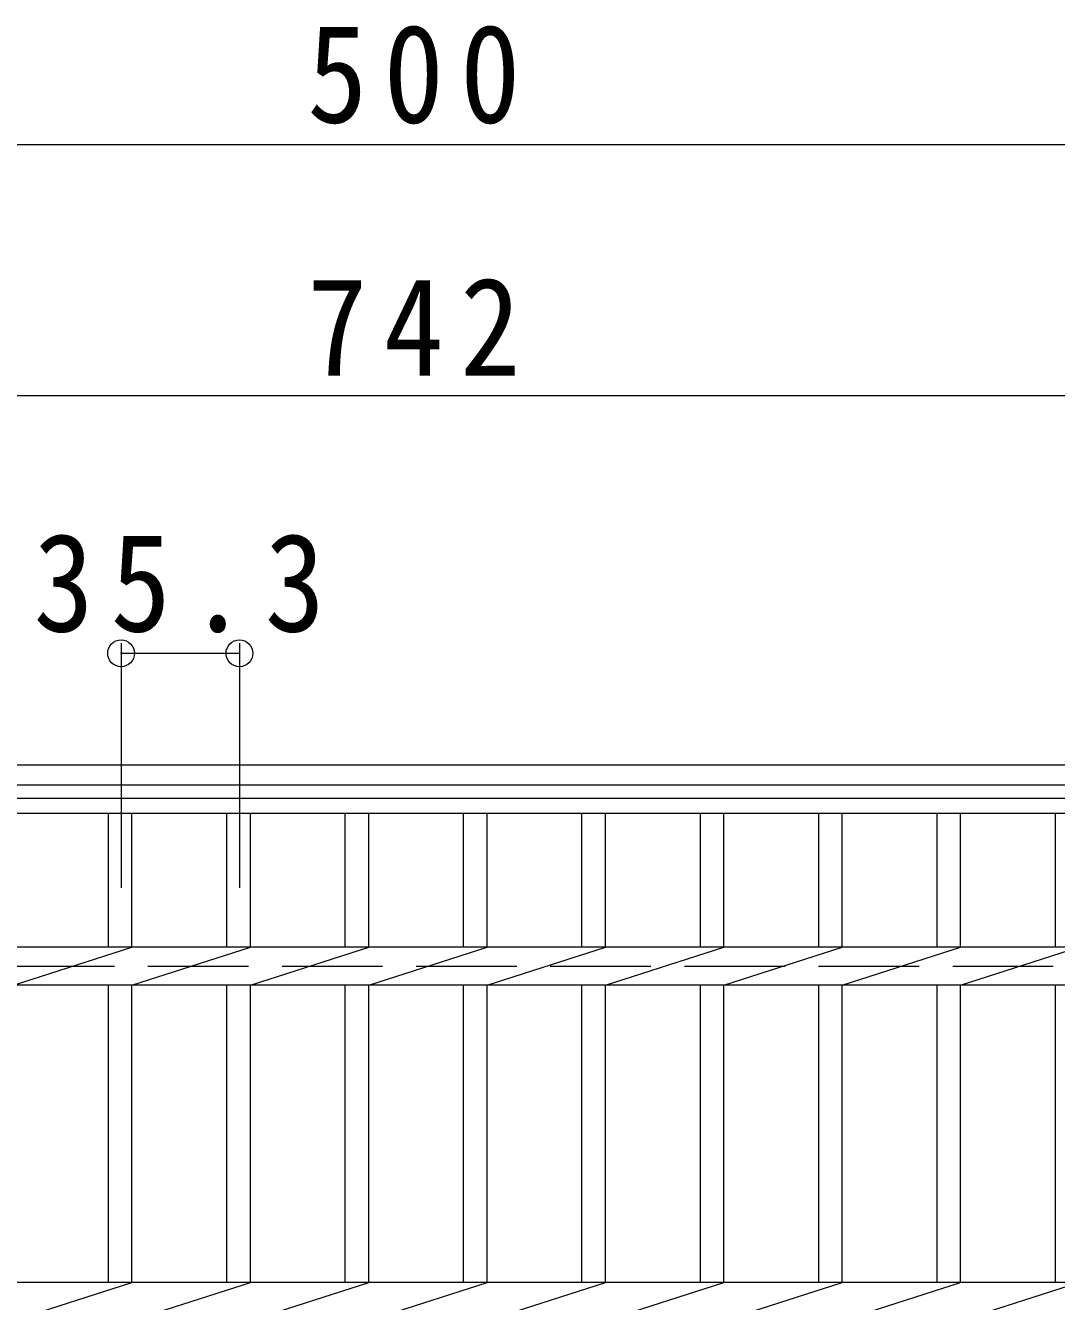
# Model space of a CAD drawing. Units: millimetres at full size, sheet at 1:10. Extents: x -1460 to 1849, y -1938 to 1605.
# Drawn here: x -824.7 to -517.2, y 1224.7 to 1605.2 of the extents above; entities that cross this region are included whole.
import ezdxf

# ---------------------------------------------------------------- set-up
doc = ezdxf.new("R2010")
doc.units = ezdxf.units.MM
doc.header["$LTSCALE"] = 10
doc.header["$PDMODE"] = 32
doc.header["$PDSIZE"] = 8
doc.linetypes.add('DASHED3', pattern=[4, 3, -1])
for name, color, linetype, lineweight in [('C-1', 2, 'Continuous', 9), ('C-2', 3, 'Continuous', 9), ('C-4', 7, 'Continuous', 9)]:
    doc.layers.add(name, color=color, linetype=linetype, lineweight=lineweight)
doc.styles.add('ＭＳ ゴシック', font='')
doc.styles.get('ＭＳ ゴシック').set_extended_font_data('MS Gothic')

msp = doc.modelspace()

# ---------------------------------------------------------------- linework, layer by layer
at = {"layer": 'C-1'}
for p, q in [((-1168.19, 1384.72), (-248.19, 1384.72)), ((-1162.19, 1378.72), (-254.19, 1378.72))]:
    msp.add_line(p, q, dxfattribs=at)
at = {"layer": 'C-1', "linetype": 'DASHED3'}
msp.add_line((-1108.19, 1324.72), (-308.19, 1324.72), dxfattribs=at)
at = {"layer": 'C-2'}
for p, q in [((-263.19, 1374.72), (-1153.19, 1374.72)), ((-263.19, 1370.22), (-1153.19, 1370.22)), ((-799.94, 1330.38), (-799.94, 1370.22)), ((-792.94, 1330.38), (-792.94, 1370.22)), ((-764.64, 1330.38), (-764.64, 1370.22)), ((-757.64, 1330.38), (-757.64, 1370.22)), ((-729.34, 1330.38), (-729.34, 1370.22)), ((-722.34, 1330.38), (-722.34, 1370.22)), ((-694.04, 1330.38), (-694.04, 1370.22)), ((-687.04, 1330.38), (-687.04, 1370.22)), ((-658.74, 1330.38), (-658.74, 1370.22)), ((-651.74, 1330.38), (-651.74, 1370.22)), ((-623.44, 1330.38), (-623.44, 1370.22)), ((-616.44, 1330.38), (-616.44, 1370.22)), ((-588.14, 1330.38), (-588.14, 1370.22)), ((-581.14, 1330.38), (-581.14, 1370.22)), ((-552.84, 1330.38), (-552.84, 1370.22)), ((-545.84, 1330.38), (-545.84, 1370.22)), ((-517.54, 1330.38), (-517.54, 1370.22)), ((-368.99, 1330.38), (-1047.39, 1330.38)), ((-828.24, 1319.06), (-792.94, 1330.38)), ((-792.94, 1319.06), (-757.64, 1330.38)), ((-757.64, 1319.06), (-722.34, 1330.38)), ((-722.34, 1319.06), (-687.04, 1330.38)), ((-687.04, 1319.06), (-651.74, 1330.38)), ((-651.74, 1319.06), (-616.44, 1330.38)), ((-616.44, 1319.06), (-581.14, 1330.38)), ((-581.14, 1319.06), (-545.84, 1330.38)), ((-545.84, 1319.06), (-510.54, 1330.38)), ((-368.99, 1319.06), (-1047.39, 1319.06)), ((-799.94, 1230.38), (-799.94, 1319.06)), ((-792.94, 1230.38), (-792.94, 1319.06)), ((-764.64, 1230.38), (-764.64, 1319.06)), ((-757.64, 1230.38), (-757.64, 1319.06)), ((-729.34, 1230.38), (-729.34, 1319.06)), ((-722.34, 1230.38), (-722.34, 1319.06)), ((-694.04, 1230.38), (-694.04, 1319.06)), ((-687.04, 1230.38), (-687.04, 1319.06)), ((-658.74, 1230.38), (-658.74, 1319.06)), ((-651.74, 1230.38), (-651.74, 1319.06)), ((-623.44, 1230.38), (-623.44, 1319.06)), ((-616.44, 1230.38), (-616.44, 1319.06)), ((-588.14, 1230.38), (-588.14, 1319.06)), ((-581.14, 1230.38), (-581.14, 1319.06)), ((-552.84, 1230.38), (-552.84, 1319.06)), ((-545.84, 1230.38), (-545.84, 1319.06)), ((-517.54, 1230.38), (-517.54, 1319.06)), ((-263.19, 1230.38), (-1153.19, 1230.38)), ((-757.64, 1219.06), (-722.34, 1230.38)), ((-722.34, 1219.06), (-687.04, 1230.38)), ((-687.04, 1219.06), (-651.74, 1230.38)), ((-651.74, 1219.06), (-616.44, 1230.38)), ((-616.44, 1219.06), (-581.14, 1230.38)), ((-581.14, 1219.06), (-545.84, 1230.38)), ((-545.84, 1219.06), (-510.54, 1230.38))]:
    msp.add_line(p, q, dxfattribs=at)
for points in [[(-828.24, 1130.38), (-828.24, 1219.06), (-792.94, 1230.38)], [(-792.94, 1130.38), (-792.94, 1219.06), (-757.64, 1230.38)]]:
    msp.add_lwpolyline(points, dxfattribs=at)
at = {"layer": 'C-4'}
for p, q in [((-958.19, 1569.72), (-458.19, 1569.72)), ((-337.19, 1494.72), (-1079.19, 1494.72)), ((-796.19, 1421), (-796.19, 1348.09)), ((-760.89, 1421), (-760.89, 1348.09)), ((-796.19, 1418), (-760.89, 1418))]:
    msp.add_line(p, q, dxfattribs=at)
for p in [(-796.19, 1418), (-760.89, 1418)]:
    msp.add_point(p, dxfattribs=at)

# ---------------------------------------------------------------- texts
at = {"layer": 'C-4', "color": 2, "char_height": 29.33, "attachment_point": 7, "style": 'ＭＳ ゴシック'}
for s, insert in [('\\T1.27;\\W0.9;500', (-740.69, 1575.72)), ('\\T1.27;\\W0.9;742', (-740.69, 1500.72)), ('\\T1.28;\\W0.9;35.3', (-822.29, 1424))]:
    msp.add_mtext(s, dxfattribs=dict(at, insert=insert))

doc.saveas('drawing.dxf')
